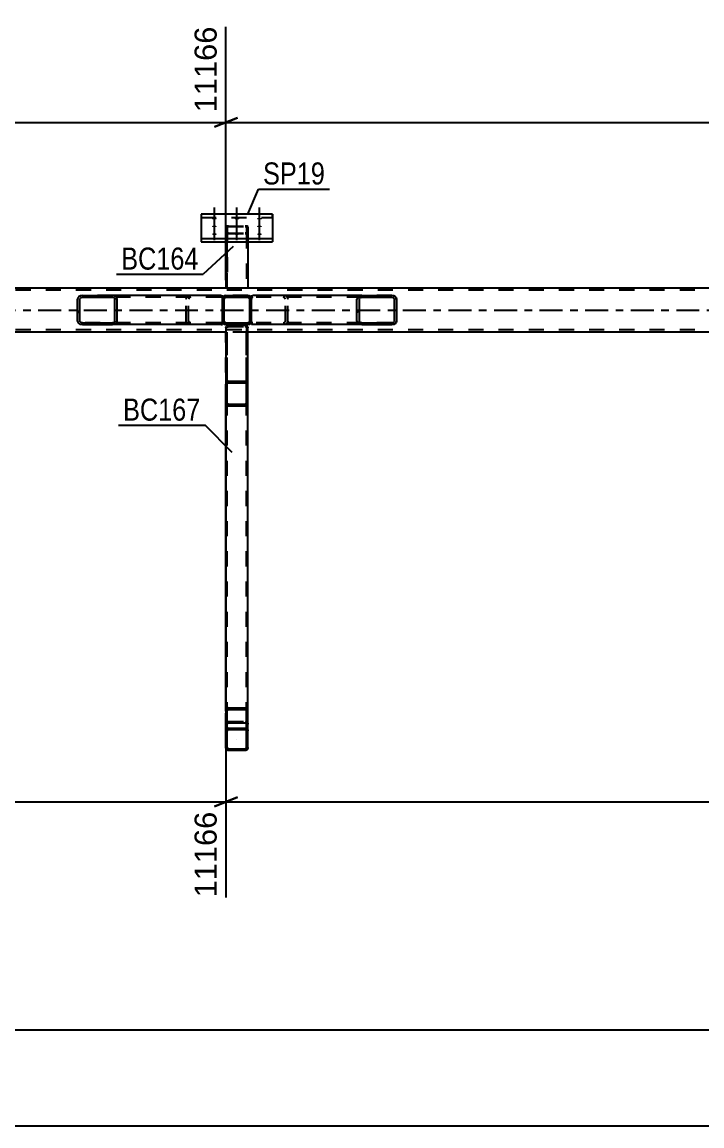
# Model space of a CAD drawing. Header units: millimetres. Extents: x -2250 to 594, y 0 to 1057.
# Drawn here: x -907.5 to -819.2, y 328.1 to 471.4 of the extents above; entities that cross this region are included whole.
import ezdxf

# ---------------------------------------------------------------- set-up
doc = ezdxf.new("R2010")
doc.units = ezdxf.units.MM
doc.linetypes.add('DXK_LINE_DOT2', pattern=[3.9198, 1.9599, -1.9599])
doc.linetypes.add('DXK_LINE_DOT3', pattern=[5.9187, 2.979, -0.9799, 0.9799, -0.9799])
doc.styles.add('Arial', font='ARIAL.TTF', dxfattribs={"height": 0.2})
doc.styles.add('Arial Narrow', font='ARIALN.TTF', dxfattribs={"height": 0.2})

# ---------------------------------------------------------------- blocks, each defined once
blk = doc.blocks.new('Bolt-761553754-3938 - 3871')
at = {"linetype": 'Continuous'}
for points in [[(-882.5, 445.75), (-882.56, 445.75), (-882.63, 445.76), (-882.68, 445.77), (-882.73, 445.78), (-882.77, 445.8), (-882.8, 445.82), (-882.81, 445.84), (-882.81, 445.87), (-882.8, 445.89), (-882.77, 445.91), (-882.73, 445.93), (-882.68, 445.94), (-882.63, 445.95), (-882.56, 445.96), (-882.5, 445.96), (-882.43, 445.96), (-882.37, 445.95), (-882.31, 445.94), (-882.26, 445.93), (-882.23, 445.91), (-882.2, 445.89), (-882.19, 445.87), (-882.19, 445.84), (-882.2, 445.82), (-882.23, 445.8), (-882.26, 445.78), (-882.31, 445.77), (-882.37, 445.76), (-882.43, 445.75)], [(-879.57, 445.75), (-879.64, 445.75), (-879.7, 445.76), (-879.75, 445.77), (-879.8, 445.78), (-879.84, 445.8), (-879.87, 445.82), (-879.88, 445.84), (-879.88, 445.87), (-879.87, 445.89), (-879.84, 445.91), (-879.8, 445.93), (-879.75, 445.94), (-879.7, 445.95), (-879.64, 445.96), (-879.57, 445.96), (-879.5, 445.96), (-879.44, 445.95), (-879.39, 445.94), (-879.34, 445.93), (-879.3, 445.91), (-879.27, 445.89), (-879.26, 445.87), (-879.26, 445.84), (-879.27, 445.82), (-879.3, 445.8), (-879.34, 445.78), (-879.39, 445.77), (-879.44, 445.76), (-879.5, 445.75)], [(-876.64, 445.75), (-876.71, 445.75), (-876.77, 445.76), (-876.83, 445.77), (-876.87, 445.78), (-876.91, 445.8), (-876.94, 445.82), (-876.95, 445.84), (-876.95, 445.87), (-876.94, 445.89), (-876.91, 445.91), (-876.87, 445.93), (-876.83, 445.94), (-876.77, 445.95), (-876.71, 445.96), (-876.64, 445.96), (-876.58, 445.96), (-876.51, 445.95), (-876.46, 445.94), (-876.41, 445.93), (-876.37, 445.91), (-876.34, 445.89), (-876.33, 445.87), (-876.33, 445.84), (-876.34, 445.82), (-876.37, 445.8), (-876.41, 445.78), (-876.46, 445.77), (-876.51, 445.76), (-876.58, 445.75)], [(-882.5, 444.75), (-882.56, 444.75), (-882.63, 444.76), (-882.68, 444.77), (-882.73, 444.78), (-882.77, 444.8), (-882.8, 444.82), (-882.81, 444.84), (-882.81, 444.86), (-882.8, 444.89), (-882.77, 444.91), (-882.73, 444.93), (-882.68, 444.94), (-882.63, 444.95), (-882.56, 444.96), (-882.5, 444.96), (-882.43, 444.96), (-882.37, 444.95), (-882.31, 444.94), (-882.26, 444.93), (-882.23, 444.91), (-882.2, 444.89), (-882.19, 444.86), (-882.19, 444.84), (-882.2, 444.82), (-882.23, 444.8), (-882.26, 444.78), (-882.31, 444.77), (-882.37, 444.76), (-882.43, 444.75)], [(-876.64, 444.75), (-876.71, 444.75), (-876.77, 444.76), (-876.83, 444.77), (-876.87, 444.78), (-876.91, 444.8), (-876.94, 444.82), (-876.95, 444.84), (-876.95, 444.86), (-876.94, 444.89), (-876.91, 444.91), (-876.87, 444.93), (-876.83, 444.94), (-876.77, 444.95), (-876.71, 444.96), (-876.64, 444.96), (-876.58, 444.96), (-876.51, 444.95), (-876.46, 444.94), (-876.41, 444.93), (-876.37, 444.91), (-876.34, 444.89), (-876.33, 444.86), (-876.33, 444.84), (-876.34, 444.82), (-876.37, 444.8), (-876.41, 444.78), (-876.46, 444.77), (-876.51, 444.76), (-876.58, 444.75)], [(-882.5, 443.74), (-882.56, 443.75), (-882.63, 443.75), (-882.68, 443.76), (-882.73, 443.78), (-882.77, 443.8), (-882.8, 443.82), (-882.81, 443.84), (-882.81, 443.86), (-882.8, 443.88), (-882.77, 443.91), (-882.73, 443.92), (-882.68, 443.94), (-882.63, 443.95), (-882.56, 443.96), (-882.5, 443.96), (-882.43, 443.96), (-882.37, 443.95), (-882.31, 443.94), (-882.26, 443.92), (-882.23, 443.91), (-882.2, 443.88), (-882.19, 443.86), (-882.19, 443.84), (-882.2, 443.82), (-882.23, 443.8), (-882.26, 443.78), (-882.31, 443.76), (-882.37, 443.75), (-882.43, 443.75)], [(-879.57, 443.74), (-879.64, 443.75), (-879.7, 443.75), (-879.75, 443.76), (-879.8, 443.78), (-879.84, 443.8), (-879.87, 443.82), (-879.88, 443.84), (-879.88, 443.86), (-879.87, 443.88), (-879.84, 443.91), (-879.8, 443.92), (-879.75, 443.94), (-879.7, 443.95), (-879.64, 443.96), (-879.57, 443.96), (-879.5, 443.96), (-879.44, 443.95), (-879.39, 443.94), (-879.34, 443.92), (-879.3, 443.91), (-879.27, 443.88), (-879.26, 443.86), (-879.26, 443.84), (-879.27, 443.82), (-879.3, 443.8), (-879.34, 443.78), (-879.39, 443.76), (-879.44, 443.75), (-879.5, 443.75)], [(-876.64, 443.74), (-876.71, 443.75), (-876.77, 443.75), (-876.83, 443.76), (-876.87, 443.78), (-876.91, 443.8), (-876.94, 443.82), (-876.95, 443.84), (-876.95, 443.86), (-876.94, 443.88), (-876.91, 443.91), (-876.87, 443.92), (-876.83, 443.94), (-876.77, 443.95), (-876.71, 443.96), (-876.64, 443.96), (-876.58, 443.96), (-876.51, 443.95), (-876.46, 443.94), (-876.41, 443.92), (-876.37, 443.91), (-876.34, 443.88), (-876.33, 443.86), (-876.33, 443.84), (-876.34, 443.82), (-876.37, 443.8), (-876.41, 443.78), (-876.46, 443.76), (-876.51, 443.75), (-876.58, 443.75)]]:
    blk.add_hatch(color=1, dxfattribs=at).paths.add_polyline_path(points)
at = {"color": 1, "linetype": 'Continuous'}
for p, q in [((-882.5, 445.08), (-882.5, 447.3)), ((-879.57, 445.08), (-879.57, 447.3)), ((-876.64, 445.08), (-876.64, 447.3)), ((-882.5, 444.07), (-882.5, 446.3)), ((-876.64, 444.07), (-876.64, 446.3)), ((-882.5, 443.07), (-882.5, 445.3)), ((-879.57, 443.07), (-879.57, 445.3)), ((-876.64, 443.07), (-876.64, 445.3))]:
    blk.add_line(p, q, dxfattribs=at)
blk = doc.blocks.new('Part-761553754-3973 - 3871')
at = {"linetype": 'Continuous'}
h = blk.add_hatch(dxfattribs=at)
h.set_pattern_fill('', scale=0.7, style=0, pattern_type=0)
h.set_pattern_definition([(45, (-878.3529, 376.884), (-1.5715, 1.5715), [])])
h.paths.add_polyline_path([(-878.48, 376.86), (-878.35, 376.88), (-878.24, 376.96), (-878.17, 377.07), (-878.14, 377.2), (-878.14, 379.37), (-878.17, 379.5), (-878.24, 379.61), (-878.35, 379.69), (-878.48, 379.72), (-880.66, 379.72), (-880.79, 379.69), (-880.9, 379.61), (-880.97, 379.5), (-881, 379.37), (-881, 377.2), (-880.97, 377.07), (-880.9, 376.96), (-880.79, 376.88), (-880.66, 376.86)])
h.paths.add_polyline_path([(-880.72, 377.04), (-880.78, 377.08), (-880.81, 377.14), (-880.83, 377.2), (-880.83, 379.37), (-880.81, 379.44), (-880.78, 379.49), (-880.72, 379.53), (-880.66, 379.54), (-878.48, 379.54), (-878.42, 379.53), (-878.36, 379.49), (-878.33, 379.44), (-878.31, 379.37), (-878.31, 377.2), (-878.33, 377.14), (-878.36, 377.08), (-878.42, 377.04), (-878.48, 377.03), (-880.66, 377.03)])
at = {"color": 7, "linetype": 'DXK_LINE_DOT2'}
for p, q in [((-881, 379.37), (-880.97, 379.5)), ((-881, 377.2), (-881, 379.37)), ((-880.97, 379.5), (-880.9, 379.61)), ((-880.9, 379.61), (-880.79, 379.69)), ((-880.81, 379.44), (-880.83, 379.37)), ((-880.83, 377.2), (-880.83, 379.37)), ((-880.78, 379.49), (-880.81, 379.44)), ((-880.79, 379.69), (-880.66, 379.72)), ((-880.72, 379.53), (-880.78, 379.49)), ((-880.66, 379.54), (-880.72, 379.53)), ((-880.66, 379.72), (-878.48, 379.72)), ((-880.66, 379.54), (-878.48, 379.54)), ((-878.48, 379.72), (-878.35, 379.69)), ((-878.42, 379.53), (-878.48, 379.54)), ((-878.36, 379.49), (-878.42, 379.53)), ((-878.33, 379.44), (-878.36, 379.49)), ((-878.35, 379.69), (-878.24, 379.61)), ((-878.31, 379.37), (-878.33, 379.44)), ((-878.31, 377.2), (-878.31, 379.37)), ((-878.24, 379.61), (-878.17, 379.5)), ((-878.17, 379.5), (-878.14, 379.37)), ((-878.14, 377.2), (-878.14, 379.37)), ((-880.97, 377.07), (-881, 377.2)), ((-880.9, 376.96), (-880.97, 377.07)), ((-880.79, 376.88), (-880.9, 376.96)), ((-880.83, 377.2), (-880.81, 377.14)), ((-880.81, 377.14), (-880.78, 377.08)), ((-880.78, 377.08), (-880.72, 377.04)), ((-880.72, 377.04), (-880.66, 377.03)), ((-880.66, 377.03), (-878.48, 377.03)), ((-878.48, 377.03), (-878.42, 377.04)), ((-878.42, 377.04), (-878.36, 377.08)), ((-878.36, 377.08), (-878.33, 377.14)), ((-878.24, 376.96), (-878.35, 376.88)), ((-878.33, 377.14), (-878.31, 377.2)), ((-878.17, 377.07), (-878.24, 376.96)), ((-878.14, 377.2), (-878.17, 377.07)), ((-880.66, 376.86), (-880.79, 376.88)), ((-880.66, 376.86), (-878.48, 376.86)), ((-878.35, 376.88), (-878.48, 376.86))]:
    blk.add_line(p, q, dxfattribs=at)
at = {"color": 2, "linetype": 'Continuous'}
for p, q in [((-880.97, 379.5), (-881, 379.37)), ((-881, 377.2), (-881, 379.37)), ((-880.83, 379.37), (-880.81, 379.44)), ((-880.83, 377.2), (-880.83, 379.37)), ((-880.81, 379.44), (-880.78, 379.49)), ((-880.66, 379.72), (-880.79, 379.69)), ((-880.78, 379.49), (-880.72, 379.53)), ((-880.72, 379.53), (-880.66, 379.54)), ((-880.66, 379.72), (-878.48, 379.72)), ((-880.66, 379.54), (-878.48, 379.54)), ((-878.35, 379.69), (-878.48, 379.72)), ((-878.48, 379.54), (-878.42, 379.53)), ((-878.42, 379.53), (-878.36, 379.49)), ((-878.36, 379.49), (-878.33, 379.44)), ((-878.33, 379.44), (-878.31, 379.37)), ((-878.31, 377.2), (-878.31, 379.37)), ((-878.14, 379.37), (-878.17, 379.5)), ((-878.14, 377.2), (-878.14, 379.37)), ((-881, 377.2), (-881, 377.2)), ((-881, 377.2), (-880.97, 377.07)), ((-880.83, 377.2), (-880.83, 377.2)), ((-880.81, 377.14), (-880.83, 377.2)), ((-880.78, 377.08), (-880.81, 377.14)), ((-880.72, 377.04), (-880.78, 377.08)), ((-880.66, 377.03), (-880.72, 377.04)), ((-880.66, 377.03), (-880.66, 377.03)), ((-880.66, 377.03), (-878.48, 377.03)), ((-878.42, 377.04), (-878.48, 377.03)), ((-878.48, 377.03), (-878.48, 377.03)), ((-878.36, 377.08), (-878.42, 377.04)), ((-878.33, 377.14), (-878.36, 377.08)), ((-878.31, 377.2), (-878.33, 377.14)), ((-878.31, 377.2), (-878.31, 377.2)), ((-878.17, 377.07), (-878.14, 377.2)), ((-878.14, 377.2), (-878.14, 377.2)), ((-880.79, 376.88), (-880.66, 376.86)), ((-880.66, 376.86), (-880.66, 376.86)), ((-880.66, 376.86), (-878.48, 376.86)), ((-878.48, 376.86), (-878.35, 376.88)), ((-878.48, 376.86), (-878.48, 376.86))]:
    blk.add_line(p, q, dxfattribs=at)
at = {"color": 7, "linetype": 'DXK_LINE_DOT3'}
blk.add_line((-879.57, 378.29), (-879.57, 378.29), dxfattribs=at)
at = {"color": 2, "linetype": 'Continuous'}
for centre, start, end in [((-880.66, 379.37), 112.5, 157.5), ((-878.48, 379.37), 22.5, 67.5), ((-880.66, 377.2), 202.5, 247.5), ((-878.48, 377.2), 292.5, 337.5)]:
    blk.add_arc(centre, 0.343, start, end, dxfattribs=at)
blk = doc.blocks.new('Part-761553754-3913 - 3871')
at = {"color": 7, "linetype": 'DXK_LINE_DOT2'}
for p, q in [((-880.97, 444.84), (-881, 444.8)), ((-881, 444.8), (-881, 442.84)), ((-880.9, 444.88), (-880.97, 444.84)), ((-880.79, 444.9), (-880.9, 444.88)), ((-880.83, 444.8), (-880.81, 444.82)), ((-880.83, 444.8), (-880.83, 436.86)), ((-880.81, 444.82), (-880.78, 444.84)), ((-880.66, 444.91), (-880.79, 444.9)), ((-880.78, 444.84), (-880.72, 444.85)), ((-880.72, 444.85), (-880.66, 444.85)), ((-880.66, 444.91), (-878.48, 444.91)), ((-880.66, 444.85), (-878.48, 444.85)), ((-878.35, 444.9), (-878.48, 444.91)), ((-878.48, 444.85), (-878.42, 444.85)), ((-878.42, 444.85), (-878.36, 444.84)), ((-878.36, 444.84), (-878.33, 444.82)), ((-878.24, 444.88), (-878.35, 444.9)), ((-878.33, 444.82), (-878.31, 444.8)), ((-878.31, 444.8), (-878.31, 443.95)), ((-878.17, 444.84), (-878.24, 444.88)), ((-878.14, 444.8), (-878.17, 444.84)), ((-878.14, 444.8), (-878.14, 444.05)), ((-881, 444.05), (-881, 442.84)), ((-881, 444.05), (-880.97, 444.01)), ((-880.97, 444.01), (-880.9, 443.97)), ((-880.9, 443.97), (-880.79, 443.94)), ((-880.81, 444.03), (-880.83, 444.05)), ((-880.83, 436.86), (-880.83, 443.95)), ((-880.78, 444.01), (-880.81, 444.03)), ((-880.79, 443.94), (-880.66, 443.94)), ((-880.72, 444), (-880.78, 444.01)), ((-880.66, 443.99), (-880.72, 444)), ((-880.66, 443.99), (-878.48, 443.99)), ((-880.66, 443.94), (-878.48, 443.94)), ((-878.42, 444), (-878.48, 443.99)), ((-878.48, 443.94), (-878.35, 443.94)), ((-878.36, 444.01), (-878.42, 444)), ((-878.33, 444.03), (-878.36, 444.01)), ((-878.35, 443.94), (-878.24, 443.97)), ((-878.31, 444.05), (-878.33, 444.03)), ((-878.31, 443.95), (-878.31, 436.86)), ((-878.24, 443.97), (-878.17, 444.01)), ((-878.17, 444.01), (-878.14, 444.05)), ((-878.14, 444.05), (-878.14, 442.84)), ((-878.14, 436.86), (-881, 436.86))]:
    blk.add_line(p, q, dxfattribs=at)
at = {"color": 2, "linetype": 'Continuous'}
for p, q in [((-881, 442.84), (-881, 436.86)), ((-878.14, 442.84), (-878.14, 436.86))]:
    blk.add_line(p, q, dxfattribs=at)
blk = doc.blocks.new('Part-761553754-4044 - 3871')
at = {"color": 2, "linetype": 'Continuous'}
for p, q in [((-479.09, 436.86), (-1148.03, 436.86)), ((-881, 431.14), (-1049.57, 431.14)), ((-709.57, 431.14), (-878.14, 431.14))]:
    blk.add_line(p, q, dxfattribs=at)
at = {"color": 7, "linetype": 'DXK_LINE_DOT2'}
for p, q in [((-479.09, 436.57), (-1148.03, 436.57)), ((-479.09, 431.43), (-1148.03, 431.43)), ((-878.14, 431.14), (-881, 431.14))]:
    blk.add_line(p, q, dxfattribs=at)
at = {"color": 7, "linetype": 'DXK_LINE_DOT3'}
blk.add_line((-1148.03, 434), (-479.09, 434), dxfattribs=at)
blk = doc.blocks.new('Part-761553754-3921 - 3871')
at = {"color": 2, "linetype": 'Continuous'}
for p, q in [((-874.93, 446.44), (-884.21, 446.44)), ((-884.21, 446.44), (-884.21, 442.84)), ((-874.93, 446.44), (-874.93, 442.84)), ((-884.21, 443.27), (-874.93, 443.27)), ((-884.21, 442.84), (-874.93, 442.84))]:
    blk.add_line(p, q, dxfattribs=at)
at = {"color": 7, "linetype": 'DXK_LINE_DOT2'}
for p, q in [((-884.21, 446.44), (-884.21, 446.01)), ((-884.21, 446.01), (-874.93, 446.01)), ((-874.93, 446.01), (-874.93, 446.44))]:
    blk.add_line(p, q, dxfattribs=at)
blk = doc.blocks.new('Part-761553754-3972 - 3871')
at = {"color": 7, "linetype": 'DXK_LINE_DOT2'}
for p, q in [((-878.14, 431.14), (-881, 431.14)), ((-881, 421.96), (-881, 431.14)), ((-880.83, 377.2), (-880.83, 431.14)), ((-878.31, 377.2), (-878.31, 431.14)), ((-878.14, 421.96), (-878.14, 431.14)), ((-881, 379.72), (-881, 381.94)), ((-878.14, 379.72), (-878.14, 381.94)), ((-880.97, 379.5), (-881, 379.37)), ((-881, 377.2), (-881, 379.37)), ((-880.9, 379.61), (-880.97, 379.5)), ((-880.79, 379.69), (-880.9, 379.61)), ((-880.83, 379.37), (-880.81, 379.44)), ((-880.81, 379.44), (-880.78, 379.49)), ((-880.66, 379.72), (-880.79, 379.69)), ((-880.78, 379.49), (-880.72, 379.53)), ((-880.72, 379.53), (-880.66, 379.54)), ((-880.66, 379.72), (-878.48, 379.72)), ((-880.66, 379.54), (-878.48, 379.54)), ((-878.35, 379.69), (-878.48, 379.72)), ((-878.48, 379.54), (-878.42, 379.53)), ((-878.42, 379.53), (-878.36, 379.49)), ((-878.36, 379.49), (-878.33, 379.44)), ((-878.24, 379.61), (-878.35, 379.69)), ((-878.33, 379.44), (-878.31, 379.37)), ((-878.17, 379.5), (-878.24, 379.61)), ((-878.14, 379.37), (-878.17, 379.5)), ((-878.14, 377.2), (-878.14, 379.37)), ((-881, 377.2), (-880.97, 377.07)), ((-880.97, 377.07), (-880.9, 376.96)), ((-880.9, 376.96), (-880.79, 376.88)), ((-880.81, 377.14), (-880.83, 377.2)), ((-880.78, 377.08), (-880.81, 377.14)), ((-880.72, 377.04), (-880.78, 377.08)), ((-880.66, 377.03), (-880.72, 377.04)), ((-880.66, 377.03), (-878.48, 377.03)), ((-878.42, 377.04), (-878.48, 377.03)), ((-878.36, 377.08), (-878.42, 377.04)), ((-878.33, 377.14), (-878.36, 377.08)), ((-878.35, 376.88), (-878.24, 376.96)), ((-878.31, 377.2), (-878.33, 377.14)), ((-878.24, 376.96), (-878.17, 377.07)), ((-878.17, 377.07), (-878.14, 377.2)), ((-880.79, 376.88), (-880.66, 376.86)), ((-880.66, 376.86), (-878.48, 376.86)), ((-878.48, 376.86), (-878.35, 376.88))]:
    blk.add_line(p, q, dxfattribs=at)
at = {"color": 2, "linetype": 'Continuous'}
for p, q in [((-881, 381.94), (-881, 421.96)), ((-878.14, 381.94), (-878.14, 421.96)), ((-881, 379.37), (-881, 379.72)), ((-878.14, 379.37), (-878.14, 379.72))]:
    blk.add_line(p, q, dxfattribs=at)
blk = doc.blocks.new('Part-761553754-3979 - 3871')
at = {"linetype": 'Continuous'}
h = blk.add_hatch(dxfattribs=at)
h.set_pattern_fill('', scale=0.7, style=0, pattern_type=0)
h.set_pattern_definition([(45, (-859.1917, 432.1498), (-1.57154, 1.57154), [])])
h.paths.add_polyline_path([(-859.43, 432.11), (-859.19, 432.15), (-858.99, 432.25), (-858.85, 432.4), (-858.8, 432.57), (-858.8, 435.43), (-858.85, 435.6), (-858.99, 435.75), (-859.19, 435.85), (-859.43, 435.89), (-863.35, 435.89), (-863.59, 435.85), (-863.8, 435.75), (-863.93, 435.6), (-863.98, 435.43), (-863.98, 432.57), (-863.93, 432.4), (-863.8, 432.25), (-863.59, 432.15), (-863.35, 432.11)])
h.paths.add_polyline_path([(-863.47, 432.36), (-863.58, 432.41), (-863.64, 432.48), (-863.67, 432.57), (-863.67, 435.43), (-863.64, 435.52), (-863.58, 435.59), (-863.47, 435.64), (-863.35, 435.66), (-859.43, 435.66), (-859.31, 435.64), (-859.21, 435.59), (-859.14, 435.52), (-859.12, 435.43), (-859.12, 432.57), (-859.14, 432.48), (-859.21, 432.41), (-859.31, 432.36), (-859.43, 432.34), (-863.35, 432.34)])
at = {"color": 2, "linetype": 'Continuous'}
for p, q in [((-877.68, 435.86), (-877.5, 435.89)), ((-877.68, 435.86), (-877.68, 435.43)), ((-863.35, 435.89), (-877.5, 435.89)), ((-863.35, 435.89), (-863.59, 435.85)), ((-863.47, 435.64), (-863.35, 435.66)), ((-863.35, 435.89), (-859.43, 435.89)), ((-863.35, 435.66), (-859.43, 435.66)), ((-859.19, 435.85), (-859.43, 435.89)), ((-859.43, 435.66), (-859.31, 435.64)), ((-863.93, 435.6), (-863.98, 435.43)), ((-863.98, 432.57), (-863.98, 435.43)), ((-863.67, 435.43), (-863.64, 435.52)), ((-863.67, 432.57), (-863.67, 435.43)), ((-859.14, 435.52), (-859.12, 435.43)), ((-859.12, 432.57), (-859.12, 435.43)), ((-858.8, 435.43), (-858.85, 435.6)), ((-858.8, 432.57), (-858.8, 435.43)), ((-877.68, 432.25), (-877.68, 432.57)), ((-877.68, 432.15), (-877.68, 432.25)), ((-877.68, 432.14), (-877.68, 432.15)), ((-877.5, 432.11), (-877.68, 432.14)), ((-863.35, 432.11), (-877.5, 432.11)), ((-863.98, 432.57), (-863.93, 432.4)), ((-863.64, 432.48), (-863.67, 432.57)), ((-863.59, 432.15), (-863.35, 432.11)), ((-863.35, 432.34), (-863.47, 432.36)), ((-863.35, 432.34), (-859.43, 432.34)), ((-863.35, 432.11), (-859.43, 432.11)), ((-859.31, 432.36), (-859.43, 432.34)), ((-859.43, 432.11), (-859.19, 432.15)), ((-859.12, 432.57), (-859.14, 432.48)), ((-858.85, 432.4), (-858.8, 432.57))]:
    blk.add_line(p, q, dxfattribs=at)
at = {"color": 7, "linetype": 'DXK_LINE_DOT2'}
for p, q in [((-877.5, 435.66), (-877.62, 435.64)), ((-859.43, 435.66), (-877.5, 435.66)), ((-873.58, 435.89), (-873.34, 435.85)), ((-873.46, 435.64), (-873.58, 435.66)), ((-859.43, 435.89), (-863.35, 435.89)), ((-877.62, 435.64), (-877.68, 435.61)), ((-877.68, 432.4), (-877.68, 435.43)), ((-873.26, 435.43), (-873.29, 435.52)), ((-873.26, 432.57), (-873.26, 435.43)), ((-873, 435.6), (-872.95, 435.43)), ((-872.95, 432.57), (-872.95, 435.43)), ((-877.68, 432.39), (-877.62, 432.36)), ((-877.68, 432.25), (-877.68, 432.39)), ((-877.62, 432.36), (-877.5, 432.34)), ((-859.43, 432.34), (-877.5, 432.34)), ((-873.58, 432.34), (-873.46, 432.36)), ((-873.34, 432.15), (-873.58, 432.11)), ((-873.29, 432.48), (-873.26, 432.57)), ((-872.95, 432.57), (-873, 432.4)), ((-859.43, 432.11), (-863.35, 432.11))]:
    blk.add_line(p, q, dxfattribs=at)
for centre, radius, start, end in [((-873.48, 435.3), 0.573, 32.4104, 75.4453), ((-873.53, 435.36), 0.286, 32.4104, 75.4453), ((-873.53, 432.64), 0.286, 284.5547, 327.5896), ((-873.48, 432.7), 0.573, 284.5547, 327.5896)]:
    blk.add_arc(centre, radius, start, end, dxfattribs=at)
at = {"color": 2, "linetype": 'Continuous'}
for centre, radius, start, end in [((-863.45, 435.3), 0.573, 104.5547, 147.5896), ((-859.34, 435.3), 0.573, 32.4104, 75.4453), ((-863.4, 435.36), 0.286, 104.5547, 147.5896), ((-859.38, 435.36), 0.286, 32.4104, 75.4453), ((-863.45, 432.7), 0.573, 212.4104, 255.4453), ((-863.4, 432.64), 0.286, 212.4104, 255.4453), ((-859.38, 432.64), 0.286, 284.5547, 327.5896), ((-859.34, 432.7), 0.573, 284.5547, 327.5896)]:
    blk.add_arc(centre, radius, start, end, dxfattribs=at)
blk = doc.blocks.new('Part-761553754-4010 - 3871')
at = {"linetype": 'Continuous'}
h = blk.add_hatch(dxfattribs=at)
h.set_pattern_fill('', scale=0.7, style=0, pattern_type=0)
h.set_pattern_definition([(45, (-878.1412, 381.9368), (-1.5715, 1.5715), [])])
h.paths.add_polyline_path([(-878.14, 379.72), (-878.14, 381.94), (-878.17, 382.1), (-878.24, 382.24), (-878.35, 382.33), (-878.48, 382.36), (-880.66, 382.36), (-880.79, 382.33), (-880.9, 382.24), (-880.97, 382.1), (-881, 381.94), (-881, 379.72), (-880.83, 379.72), (-880.83, 381.94), (-880.81, 382.02), (-880.78, 382.09), (-880.72, 382.13), (-880.66, 382.15), (-878.48, 382.15), (-878.42, 382.13), (-878.36, 382.09), (-878.33, 382.02), (-878.31, 381.94), (-878.31, 379.72)])
at = {"color": 2, "linetype": 'Continuous'}
for p, q in [((-880.97, 382.1), (-881, 381.94)), ((-881, 381.94), (-881, 379.72)), ((-880.83, 381.94), (-880.81, 382.02)), ((-880.83, 379.72), (-880.83, 381.94)), ((-880.81, 382.02), (-880.78, 382.09)), ((-880.66, 382.36), (-880.79, 382.33)), ((-880.78, 382.09), (-880.72, 382.13)), ((-880.72, 382.13), (-880.66, 382.15)), ((-880.66, 382.36), (-878.48, 382.36)), ((-880.66, 382.15), (-878.48, 382.15)), ((-878.35, 382.33), (-878.48, 382.36)), ((-878.48, 382.15), (-878.42, 382.13)), ((-878.42, 382.13), (-878.36, 382.09)), ((-878.36, 382.09), (-878.33, 382.02)), ((-878.33, 382.02), (-878.31, 381.94)), ((-878.31, 381.94), (-878.31, 379.72)), ((-878.14, 381.94), (-878.17, 382.1)), ((-878.14, 379.72), (-878.14, 381.94)), ((-880.81, 380.3), (-880.83, 380.24)), ((-880.78, 380.36), (-880.81, 380.3)), ((-880.72, 380.4), (-880.78, 380.36)), ((-880.66, 380.41), (-880.72, 380.4)), ((-880.66, 380.41), (-878.48, 380.41)), ((-878.42, 380.4), (-878.48, 380.41)), ((-878.36, 380.36), (-878.42, 380.4)), ((-878.33, 380.3), (-878.36, 380.36)), ((-878.31, 380.24), (-878.33, 380.3)), ((-881, 379.72), (-880.83, 379.72)), ((-878.31, 379.72), (-878.14, 379.72))]:
    blk.add_line(p, q, dxfattribs=at)
at = {"color": 7, "linetype": 'DXK_LINE_DOT2'}
for p, q in [((-881, 379.72), (-881, 381.94)), ((-880.83, 379.72), (-880.83, 381.94)), ((-878.31, 379.72), (-878.31, 381.94)), ((-878.14, 379.72), (-878.14, 381.94)), ((-881, 380.24), (-880.97, 380.37)), ((-880.97, 380.37), (-880.9, 380.48)), ((-880.9, 380.48), (-880.79, 380.55)), ((-880.79, 380.55), (-880.66, 380.58)), ((-880.66, 380.58), (-878.48, 380.58)), ((-878.48, 380.58), (-878.35, 380.55)), ((-878.35, 380.55), (-878.24, 380.48)), ((-878.24, 380.48), (-878.17, 380.37)), ((-878.17, 380.37), (-878.14, 380.24)), ((-881, 379.72), (-880.83, 379.72)), ((-878.31, 379.72), (-878.14, 379.72))]:
    blk.add_line(p, q, dxfattribs=at)
at = {"color": 2, "linetype": 'Continuous'}
for centre, start, end in [((-880.6, 381.98), 118.9883, 163.0887), ((-878.54, 381.98), 16.9113, 61.0117)]:
    blk.add_arc(centre, 0.393, start, end, dxfattribs=at)
blk = doc.blocks.new('Part-761553754-4149 - 3871')
at = {"linetype": 'Continuous'}
h = blk.add_hatch(dxfattribs=at)
h.set_pattern_fill('', scale=0.7, style=0, pattern_type=0)
h.set_pattern_definition([(45, (-877.9657, 432.1498), (-1.5715, 1.5715), [])])
h.paths.add_polyline_path([(-878.14, 432.11), (-877.97, 432.15), (-877.82, 432.25), (-877.72, 432.4), (-877.68, 432.57), (-877.68, 435.43), (-877.72, 435.6), (-877.82, 435.75), (-877.97, 435.85), (-878.14, 435.89), (-881, 435.89), (-881.17, 435.85), (-881.32, 435.75), (-881.42, 435.6), (-881.45, 435.43), (-881.45, 432.57), (-881.42, 432.4), (-881.32, 432.25), (-881.17, 432.15), (-881, 432.11)])
h.paths.add_polyline_path([(-881.09, 432.36), (-881.16, 432.41), (-881.21, 432.48), (-881.23, 432.57), (-881.23, 435.43), (-881.21, 435.52), (-881.16, 435.59), (-881.09, 435.64), (-881, 435.66), (-878.14, 435.66), (-878.05, 435.64), (-877.98, 435.59), (-877.93, 435.52), (-877.91, 435.43), (-877.91, 432.57), (-877.93, 432.48), (-877.98, 432.41), (-878.05, 432.36), (-878.14, 432.34), (-881, 432.34)])
at = {"color": 7, "linetype": 'DXK_LINE_DOT2'}
for p, q in [((-881.17, 435.85), (-881, 435.89)), ((-881, 435.66), (-881.09, 435.64)), ((-878.14, 435.89), (-881, 435.89)), ((-881, 435.66), (-878.14, 435.66)), ((-878.14, 435.89), (-878.14, 435.89)), ((-878.14, 435.89), (-877.97, 435.85)), ((-878.05, 435.64), (-878.14, 435.66)), ((-881.45, 435.43), (-881.42, 435.6)), ((-881.45, 432.57), (-881.45, 435.43)), ((-881.21, 435.52), (-881.23, 435.43)), ((-881.23, 432.57), (-881.23, 435.43)), ((-877.91, 435.43), (-877.93, 435.52)), ((-877.91, 432.57), (-877.91, 435.43)), ((-877.72, 435.6), (-877.68, 435.43)), ((-877.68, 432.57), (-877.68, 435.43)), ((-881.42, 432.4), (-881.45, 432.57)), ((-881.23, 432.57), (-881.21, 432.48)), ((-881, 432.11), (-881.17, 432.15)), ((-881.09, 432.36), (-881, 432.34)), ((-881, 432.34), (-878.14, 432.34)), ((-881, 432.11), (-878.14, 432.11)), ((-878.14, 432.34), (-878.05, 432.36)), ((-877.97, 432.15), (-878.14, 432.11)), ((-877.93, 432.48), (-877.91, 432.57)), ((-877.68, 432.57), (-877.72, 432.4))]:
    blk.add_line(p, q, dxfattribs=at)
at = {"color": 2, "linetype": 'Continuous'}
for p, q in [((-881, 435.89), (-881.17, 435.85)), ((-881.09, 435.64), (-881, 435.66)), ((-881, 435.89), (-881, 435.89)), ((-881, 435.89), (-878.14, 435.89)), ((-881, 435.66), (-881, 435.66)), ((-881, 435.66), (-878.14, 435.66)), ((-878.14, 435.89), (-878.14, 435.89)), ((-877.97, 435.85), (-878.14, 435.89)), ((-878.14, 435.66), (-878.14, 435.66)), ((-878.14, 435.66), (-878.05, 435.64)), ((-881.42, 435.6), (-881.45, 435.43)), ((-881.45, 435.43), (-881.45, 435.43)), ((-881.45, 432.57), (-881.45, 435.43)), ((-881.23, 435.43), (-881.21, 435.52)), ((-881.23, 435.43), (-881.23, 435.43)), ((-881.23, 432.57), (-881.23, 435.43)), ((-877.93, 435.52), (-877.91, 435.43)), ((-877.91, 435.43), (-877.91, 435.43)), ((-877.91, 432.57), (-877.91, 435.43)), ((-877.68, 435.43), (-877.72, 435.6)), ((-877.68, 435.43), (-877.68, 435.43)), ((-877.68, 432.57), (-877.68, 435.43)), ((-881.45, 432.57), (-881.45, 432.57)), ((-881.45, 432.57), (-881.42, 432.4)), ((-881.23, 432.57), (-881.23, 432.57)), ((-881.21, 432.48), (-881.23, 432.57)), ((-881.17, 432.15), (-881, 432.11)), ((-881, 432.34), (-881.09, 432.36)), ((-881, 432.34), (-881, 432.34)), ((-881, 432.34), (-878.14, 432.34)), ((-881, 432.11), (-881, 432.11)), ((-881, 432.11), (-878.14, 432.11)), ((-878.05, 432.36), (-878.14, 432.34)), ((-878.14, 432.34), (-878.14, 432.34)), ((-878.14, 432.11), (-877.97, 432.15)), ((-878.14, 432.11), (-878.14, 432.11)), ((-877.91, 432.57), (-877.93, 432.48)), ((-877.91, 432.57), (-877.91, 432.57)), ((-877.72, 432.4), (-877.68, 432.57)), ((-877.68, 432.57), (-877.68, 432.57))]:
    blk.add_line(p, q, dxfattribs=at)
at = {"color": 7, "linetype": 'DXK_LINE_DOT2'}
for centre, radius, start, end in [((-881, 435.43), 0.457, 112.5, 157.5), ((-878.14, 435.43), 0.457, 22.5, 67.5), ((-881, 435.43), 0.229, 112.5, 157.5), ((-878.14, 435.43), 0.229, 22.5, 67.5), ((-881, 432.57), 0.457, 202.5, 247.5), ((-881, 432.57), 0.229, 202.5, 247.5), ((-878.14, 432.57), 0.229, 292.5, 337.5), ((-878.14, 432.57), 0.457, 292.5, 337.5)]:
    blk.add_arc(centre, radius, start, end, dxfattribs=at)
at = {"color": 2, "linetype": 'Continuous'}
for centre, radius, start, end in [((-881, 435.43), 0.457, 112.5, 157.5), ((-878.14, 435.43), 0.457, 22.5, 67.5), ((-881, 435.43), 0.229, 112.5, 157.5), ((-878.14, 435.43), 0.229, 22.5, 67.5), ((-881, 432.57), 0.457, 202.5, 247.5), ((-881, 432.57), 0.229, 202.5, 247.5), ((-878.14, 432.57), 0.229, 292.5, 337.5), ((-878.14, 432.57), 0.457, 292.5, 337.5)]:
    blk.add_arc(centre, radius, start, end, dxfattribs=at)
blk = doc.blocks.new('Part-761553754-4049 - 3871')
at = {"linetype": 'Continuous'}
h = blk.add_hatch(dxfattribs=at)
h.set_pattern_fill('', scale=0.7, style=0, pattern_type=0)
h.set_pattern_definition([(45, (-895.4871, 432.1498), (-1.57154, 1.57154), [])])
h.paths.add_polyline_path([(-895.73, 432.11), (-895.49, 432.15), (-895.28, 432.25), (-895.15, 432.4), (-895.1, 432.57), (-895.1, 435.43), (-895.15, 435.6), (-895.28, 435.75), (-895.49, 435.85), (-895.73, 435.89), (-899.64, 435.89), (-899.88, 435.85), (-900.09, 435.75), (-900.22, 435.6), (-900.27, 435.43), (-900.27, 432.57), (-900.22, 432.4), (-900.09, 432.25), (-899.88, 432.15), (-899.64, 432.11)])
h.paths.add_polyline_path([(-899.76, 432.36), (-899.86, 432.41), (-899.93, 432.48), (-899.96, 432.57), (-899.96, 435.43), (-899.93, 435.52), (-899.86, 435.59), (-899.76, 435.64), (-899.64, 435.66), (-895.73, 435.66), (-895.61, 435.64), (-895.51, 435.59), (-895.44, 435.52), (-895.41, 435.43), (-895.41, 432.57), (-895.44, 432.48), (-895.51, 432.41), (-895.61, 432.36), (-895.73, 432.34), (-899.64, 432.34)])
at = {"color": 2, "linetype": 'Continuous'}
for p, q in [((-899.64, 435.89), (-899.88, 435.85)), ((-899.76, 435.64), (-899.64, 435.66)), ((-899.64, 435.89), (-895.73, 435.89)), ((-899.64, 435.66), (-895.73, 435.66)), ((-881.63, 435.89), (-895.73, 435.89)), ((-895.49, 435.85), (-895.73, 435.89)), ((-895.73, 435.66), (-895.61, 435.64)), ((-881.63, 435.89), (-881.45, 435.86)), ((-881.45, 435.86), (-881.45, 435.85)), ((-881.45, 435.85), (-881.45, 435.75)), ((-881.45, 435.75), (-881.45, 435.43)), ((-900.22, 435.6), (-900.27, 435.43)), ((-900.27, 432.57), (-900.27, 435.43)), ((-899.96, 435.43), (-899.93, 435.52)), ((-899.96, 432.57), (-899.96, 435.43)), ((-895.44, 435.52), (-895.41, 435.43)), ((-895.41, 432.57), (-895.41, 435.43)), ((-895.1, 435.43), (-895.15, 435.6)), ((-895.1, 432.57), (-895.1, 435.43)), ((-900.27, 432.57), (-900.22, 432.4)), ((-899.93, 432.48), (-899.96, 432.57)), ((-899.88, 432.15), (-899.64, 432.11)), ((-899.64, 432.34), (-899.76, 432.36)), ((-899.64, 432.34), (-895.73, 432.34)), ((-899.64, 432.11), (-895.73, 432.11)), ((-895.61, 432.36), (-895.73, 432.34)), ((-895.73, 432.11), (-895.49, 432.15)), ((-881.63, 432.11), (-895.73, 432.11)), ((-895.41, 432.57), (-895.44, 432.48)), ((-895.15, 432.4), (-895.1, 432.57)), ((-881.63, 432.11), (-881.45, 432.14)), ((-881.45, 432.14), (-881.45, 432.57))]:
    blk.add_line(p, q, dxfattribs=at)
at = {"color": 7, "linetype": 'DXK_LINE_DOT2'}
for p, q in [((-895.73, 435.89), (-899.64, 435.89)), ((-881.63, 435.66), (-899.64, 435.66)), ((-885.78, 435.85), (-885.54, 435.89)), ((-885.54, 435.66), (-885.66, 435.64)), ((-881.51, 435.64), (-881.63, 435.66)), ((-881.45, 435.86), (-881.45, 435.86)), ((-881.45, 435.75), (-881.45, 435.61)), ((-886.17, 435.43), (-886.12, 435.6)), ((-886.17, 432.57), (-886.17, 435.43)), ((-885.83, 435.52), (-885.86, 435.43)), ((-885.86, 432.57), (-885.86, 435.43)), ((-881.45, 435.61), (-881.51, 435.64)), ((-881.45, 432.57), (-881.45, 435.6)), ((-881.63, 432.34), (-899.64, 432.34)), ((-895.73, 432.11), (-899.64, 432.11)), ((-886.12, 432.4), (-886.17, 432.57)), ((-885.86, 432.57), (-885.83, 432.48)), ((-885.54, 432.11), (-885.78, 432.15)), ((-885.66, 432.36), (-885.54, 432.34)), ((-881.63, 432.34), (-881.51, 432.36)), ((-881.51, 432.36), (-881.45, 432.39))]:
    blk.add_line(p, q, dxfattribs=at)
at = {"color": 2, "linetype": 'Continuous'}
for centre, radius, start, end in [((-899.74, 435.3), 0.572, 104.588, 147.6416), ((-895.63, 435.3), 0.572, 32.3584, 75.412), ((-899.69, 435.36), 0.286, 104.588, 147.6416), ((-895.68, 435.36), 0.286, 32.3584, 75.412), ((-899.74, 432.7), 0.572, 212.3584, 255.412), ((-899.69, 432.64), 0.286, 212.3584, 255.412), ((-895.68, 432.64), 0.286, 284.588, 327.6416), ((-895.63, 432.7), 0.572, 284.588, 327.6416)]:
    blk.add_arc(centre, radius, start, end, dxfattribs=at)
at = {"color": 7, "linetype": 'DXK_LINE_DOT2'}
for centre, radius, start, end in [((-885.64, 435.3), 0.572, 104.588, 147.6416), ((-885.59, 435.36), 0.286, 104.588, 147.6416), ((-885.64, 432.7), 0.572, 212.3584, 255.412), ((-885.59, 432.64), 0.286, 212.3584, 255.412)]:
    blk.add_arc(centre, radius, start, end, dxfattribs=at)
blk = doc.blocks.new('Part-761553754-4168 - 3871')
at = {"linetype": 'Continuous'}
h = blk.add_hatch(dxfattribs=at)
h.set_pattern_fill('', scale=0.7, style=0, pattern_type=0)
h.set_pattern_definition([(45, (-878.3529, 421.6063), (-1.5715, 1.5715), [])])
h.paths.add_polyline_path([(-878.48, 421.58), (-878.35, 421.61), (-878.24, 421.69), (-878.17, 421.81), (-878.14, 421.96), (-878.14, 424.37), (-878.17, 424.52), (-878.24, 424.64), (-878.35, 424.72), (-878.48, 424.75), (-880.66, 424.75), (-880.79, 424.72), (-880.9, 424.64), (-880.97, 424.52), (-881, 424.37), (-881, 421.96), (-880.97, 421.81), (-880.9, 421.69), (-880.79, 421.61), (-880.66, 421.58)])
h.paths.add_polyline_path([(-880.72, 421.78), (-880.78, 421.82), (-880.81, 421.89), (-880.83, 421.96), (-880.83, 424.37), (-880.81, 424.44), (-880.78, 424.51), (-880.72, 424.55), (-880.66, 424.56), (-878.48, 424.56), (-878.42, 424.55), (-878.36, 424.51), (-878.33, 424.44), (-878.31, 424.37), (-878.31, 421.96), (-878.33, 421.89), (-878.36, 421.82), (-878.42, 421.78), (-878.48, 421.77), (-880.66, 421.77)])
at = {"color": 2, "linetype": 'Continuous'}
for p, q in [((-880.99, 431.71), (-881, 431.67)), ((-881, 431.67), (-881, 424.37)), ((-880.99, 431.71), (-880.97, 431.81)), ((-880.79, 432.01), (-880.66, 432.04)), ((-880.66, 432.04), (-878.48, 432.04)), ((-878.48, 432.04), (-878.35, 432.01)), ((-878.17, 431.81), (-878.15, 431.71)), ((-878.14, 431.67), (-878.15, 431.71)), ((-878.14, 424.37), (-878.14, 431.67)), ((-880.97, 424.52), (-881, 424.37)), ((-881, 421.96), (-881, 424.37)), ((-880.83, 424.37), (-880.81, 424.44)), ((-880.83, 421.96), (-880.83, 424.37)), ((-880.81, 424.44), (-880.78, 424.51)), ((-880.66, 424.75), (-880.79, 424.72)), ((-880.78, 424.51), (-880.72, 424.55)), ((-880.72, 424.55), (-880.66, 424.56)), ((-880.66, 424.75), (-878.48, 424.75)), ((-880.66, 424.56), (-878.48, 424.56)), ((-878.35, 424.72), (-878.48, 424.75)), ((-878.48, 424.56), (-878.42, 424.55)), ((-878.42, 424.55), (-878.36, 424.51)), ((-878.36, 424.51), (-878.33, 424.44)), ((-878.33, 424.44), (-878.31, 424.37)), ((-878.31, 421.96), (-878.31, 424.37)), ((-878.14, 424.37), (-878.17, 424.52)), ((-878.14, 421.96), (-878.14, 424.37)), ((-881, 421.96), (-880.97, 421.81)), ((-880.81, 421.89), (-880.83, 421.96)), ((-880.78, 421.82), (-880.81, 421.89)), ((-880.79, 421.61), (-880.66, 421.58)), ((-880.72, 421.78), (-880.78, 421.82)), ((-880.66, 421.77), (-880.72, 421.78)), ((-880.66, 421.77), (-878.48, 421.77)), ((-880.66, 421.58), (-878.48, 421.58)), ((-878.42, 421.78), (-878.48, 421.77)), ((-878.48, 421.58), (-878.35, 421.61)), ((-878.36, 421.82), (-878.42, 421.78)), ((-878.33, 421.89), (-878.36, 421.82)), ((-878.31, 421.96), (-878.33, 421.89)), ((-878.17, 421.81), (-878.14, 421.96))]:
    blk.add_line(p, q, dxfattribs=at)
at = {"color": 7, "linetype": 'DXK_LINE_DOT2'}
for p, q in [((-880.83, 431.67), (-880.82, 431.71)), ((-880.83, 424.37), (-880.83, 431.67)), ((-880.81, 431.73), (-880.82, 431.71)), ((-880.78, 431.8), (-880.81, 431.73)), ((-880.72, 431.84), (-880.78, 431.8)), ((-880.66, 431.85), (-880.72, 431.84)), ((-880.66, 431.85), (-878.48, 431.85)), ((-878.42, 431.84), (-878.48, 431.85)), ((-878.36, 431.8), (-878.42, 431.84)), ((-878.33, 431.73), (-878.36, 431.8)), ((-878.32, 431.71), (-878.33, 431.73)), ((-878.32, 431.71), (-878.31, 431.67)), ((-878.31, 431.67), (-878.31, 424.37)), ((-878.14, 431.14), (-881, 431.14)), ((-881, 421.96), (-881, 431.14)), ((-880.83, 421.96), (-880.83, 431.14)), ((-878.31, 421.96), (-878.31, 431.14)), ((-878.14, 421.96), (-878.14, 431.14))]:
    blk.add_line(p, q, dxfattribs=at)
at = {"color": 2, "linetype": 'Continuous'}
for centre, start, end in [((-880.63, 431.68), 115.6285, 160.4039), ((-878.51, 431.68), 19.5961, 64.3715), ((-880.63, 424.39), 115.6285, 160.4039), ((-878.51, 424.39), 19.5961, 64.3716), ((-880.63, 421.93), 199.5961, 244.3716), ((-878.51, 421.93), 295.6285, 340.4039)]:
    blk.add_arc(centre, 0.364, start, end, dxfattribs=at)
blk = doc.blocks.new('StraightDimension-761553754-4172 - 3871')
at = {"color": 7, "linetype": 'Continuous'}
blk.add_line((-1161.7, 328.08), (-465.41, 328.08), dxfattribs=at)
at = {"color": 0}
blk.add_wipeout([(-807.4, 328.83), (-807.4, 333.03), (-819.72, 333.03), (-819.72, 328.83)], dxfattribs=at)
blk = doc.blocks.new('StraightDimension-761553754-4190 - 3871')
at = {"color": 7, "linetype": 'Continuous'}
blk.add_line((-1160.98, 340.56), (-466.13, 340.56), dxfattribs=at)
at = {"color": 0}
blk.add_wipeout([(-807.4, 341.31), (-807.4, 345.51), (-819.72, 345.51), (-819.72, 341.31)], dxfattribs=at)
blk = doc.blocks.new('StraightDimension-761553754-4244 - 3871')
at = {"color": 7, "linetype": 'Continuous'}
for p, q in [((-1052.43, 430.14), (-1052.43, 359.96)), ((-881, 430.14), (-881, 357.74)), ((-1050.93, 370.76), (-1053.93, 369.56)), ((-1052.43, 370.16), (-881, 370.16)), ((-882.5, 369.56), (-879.5, 370.76))]:
    blk.add_line(p, q, dxfattribs=at)
at = {"color": 0}
blk.add_wipeout([(-961.67, 370.91), (-961.67, 375.11), (-971.76, 375.11), (-971.76, 370.91)], dxfattribs=at)
at = {"color": 3, "style": 'Arial'}
blk.add_text('6000', height=2.865, dxfattribs=at).set_placement((-971.16, 371.51))
at = {"color": 0, "linetype": 'Continuous'}
blk.add_wipeout([(-881.6, 369.46), (-885.8, 369.46), (-885.8, 357.14), (-881.6, 357.14)], dxfattribs=at)
at = {"color": 3, "linetype": 'Continuous', "style": 'Arial'}
blk.add_text('11166', height=2.865, rotation=90.0002, dxfattribs=at).set_placement((-882.2, 357.74))
blk = doc.blocks.new('StraightDimension-761553754-4254 - 3871')
at = {"color": 7, "linetype": 'Continuous'}
for p, q in [((-881, 430.14), (-881, 357.74)), ((-709.57, 430.14), (-709.57, 357.74)), ((-879.5, 370.76), (-882.5, 369.56)), ((-881, 370.16), (-709.57, 370.16)), ((-711.07, 369.56), (-708.07, 370.76))]:
    blk.add_line(p, q, dxfattribs=at)
at = {"color": 0}
blk.add_wipeout([(-790.24, 370.91), (-790.24, 375.11), (-800.33, 375.11), (-800.33, 370.91)], dxfattribs=at)
at = {"color": 3, "style": 'Arial'}
blk.add_text('6000', height=2.865, dxfattribs=at).set_placement((-799.73, 371.51))
at = {"color": 0, "linetype": 'Continuous'}
blk.add_wipeout([(-710.17, 369.46), (-714.37, 369.46), (-714.37, 357.14), (-710.17, 357.14)], dxfattribs=at)
at = {"color": 3, "linetype": 'Continuous', "style": 'Arial'}
blk.add_text('17166', height=2.865, rotation=90.0002, dxfattribs=at).set_placement((-710.77, 357.74))
blk = doc.blocks.new('StraightDimension-761553754-4305 - 3871')
at = {"color": 7, "linetype": 'Continuous'}
for p, q in [((-881, 437.86), (-881, 470.79)), ((-1052.43, 437.86), (-1052.43, 468.56)), ((-1050.93, 458.97), (-1053.93, 457.77)), ((-882.5, 457.77), (-879.5, 458.97)), ((-1052.43, 458.37), (-881, 458.37))]:
    blk.add_line(p, q, dxfattribs=at)
at = {"color": 0}
blk.add_wipeout([(-961.67, 459.12), (-961.67, 463.32), (-971.76, 463.32), (-971.76, 459.12)], dxfattribs=at)
at = {"color": 3, "style": 'Arial'}
blk.add_text('6000', height=2.865, dxfattribs=at).set_placement((-971.16, 459.72))
at = {"color": 0, "linetype": 'Continuous'}
blk.add_wipeout([(-881.6, 471.39), (-885.8, 471.39), (-885.8, 459.07), (-881.6, 459.07)], dxfattribs=at)
at = {"color": 3, "linetype": 'Continuous', "style": 'Arial'}
blk.add_text('11166', height=2.865, rotation=90.0002, dxfattribs=at).set_placement((-882.2, 459.67))
blk = doc.blocks.new('StraightDimension-761553754-4311 - 3871')
at = {"color": 7, "linetype": 'Continuous'}
for p, q in [((-881, 437.86), (-881, 470.79)), ((-709.57, 437.86), (-709.57, 470.79)), ((-879.5, 458.97), (-882.5, 457.77)), ((-711.07, 457.77), (-708.07, 458.97)), ((-881, 458.37), (-709.57, 458.37))]:
    blk.add_line(p, q, dxfattribs=at)
at = {"color": 0}
blk.add_wipeout([(-790.24, 459.12), (-790.24, 463.32), (-800.33, 463.32), (-800.33, 459.12)], dxfattribs=at)
at = {"color": 3, "style": 'Arial'}
blk.add_text('6000', height=2.865, dxfattribs=at).set_placement((-799.73, 459.72))
at = {"color": 0, "linetype": 'Continuous'}
blk.add_wipeout([(-710.17, 471.39), (-714.37, 471.39), (-714.37, 459.07), (-710.17, 459.07)], dxfattribs=at)
at = {"color": 3, "linetype": 'Continuous', "style": 'Arial'}
blk.add_text('17166', height=2.865, rotation=90.0002, dxfattribs=at).set_placement((-710.77, 459.67))
blk = doc.blocks.new('Mark-761553754-3909 - 3871')
at = {"color": 0}
blk.add_wipeout([(-884.54, 439.25), (-884.54, 442.25), (-894.59, 442.25), (-894.59, 439.25)], dxfattribs=at)
blk.add_wipeout([(-884.54, 439.25), (-884.54, 442.25), (-894.59, 442.25), (-894.59, 439.25)], dxfattribs=at)
at = {"color": 30, "linetype": 'Continuous'}
for p in [(-880.06, 442.26), (-895.19, 438.65)]:
    blk.add_line(p, (-883.94, 438.65), dxfattribs=at)
at = {"color": 3, "style": 'Arial Narrow'}
blk.add_text('BC164', height=2.863, dxfattribs=at).set_placement((-894.59, 439.25))
blk = doc.blocks.new('Mark-761553754-3917 - 3871')
at = {"color": 0}
blk.add_wipeout([(-868.13, 450.3), (-868.13, 453.3), (-876.17, 453.3), (-876.17, 450.3)], dxfattribs=at)
blk.add_wipeout([(-868.13, 450.3), (-868.13, 453.3), (-876.17, 453.3), (-876.17, 450.3)], dxfattribs=at)
at = {"color": 30, "linetype": 'Continuous'}
for p, q in [((-878.16, 446.44), (-876.77, 449.7)), ((-876.77, 449.7), (-867.53, 449.7))]:
    blk.add_line(p, q, dxfattribs=at)
at = {"color": 3, "style": 'Arial Narrow'}
blk.add_text('SP19', height=2.863, dxfattribs=at).set_placement((-876.17, 450.3))
blk = doc.blocks.new('Mark-761553754-3968 - 3871')
at = {"color": 0}
blk.add_wipeout([(-884.3, 419.64), (-884.3, 422.64), (-894.35, 422.64), (-894.35, 419.64)], dxfattribs=at)
blk.add_wipeout([(-884.3, 419.64), (-884.3, 422.64), (-894.35, 422.64), (-894.35, 419.64)], dxfattribs=at)
at = {"color": 30, "linetype": 'Continuous'}
for p in [(-894.95, 419.04), (-880.17, 415.5)]:
    blk.add_line(p, (-883.7, 419.04), dxfattribs=at)
at = {"color": 3, "style": 'Arial Narrow'}
blk.add_text('BC167', height=2.863, dxfattribs=at).set_placement((-894.35, 419.64))

msp = doc.modelspace()

# ---------------------------------------------------------------- block references
for name in ['Bolt-761553754-3938 - 3871', 'Part-761553754-3921 - 3871', 'Part-761553754-3913 - 3871', 'Part-761553754-4044 - 3871', 'Part-761553754-4049 - 3871', 'Part-761553754-4149 - 3871', 'Part-761553754-3979 - 3871', 'Part-761553754-4168 - 3871', 'Part-761553754-3972 - 3871', 'Part-761553754-4010 - 3871', 'Part-761553754-3973 - 3871']:
    msp.add_blockref(name, (0, 0))

# ---------------------------------------------------------------- next in the draw order: block references
for name in ['StraightDimension-761553754-4305 - 3871', 'StraightDimension-761553754-4172 - 3871']:
    msp.add_blockref(name, (0, 0))

# ---------------------------------------------------------------- next in the draw order: block references
for name in ['StraightDimension-761553754-4311 - 3871', 'StraightDimension-761553754-4190 - 3871']:
    msp.add_blockref(name, (0, 0))

# ---------------------------------------------------------------- next in the draw order: block references
for name in ['Mark-761553754-3917 - 3871', 'Mark-761553754-3909 - 3871', 'StraightDimension-761553754-4244 - 3871']:
    msp.add_blockref(name, (0, 0))

# ---------------------------------------------------------------- next in the draw order: block references
msp.add_blockref('StraightDimension-761553754-4254 - 3871', (0, 0))

# ---------------------------------------------------------------- next in the draw order: block references
msp.add_blockref('Mark-761553754-3968 - 3871', (0, 0))

doc.saveas('drawing.dxf')
